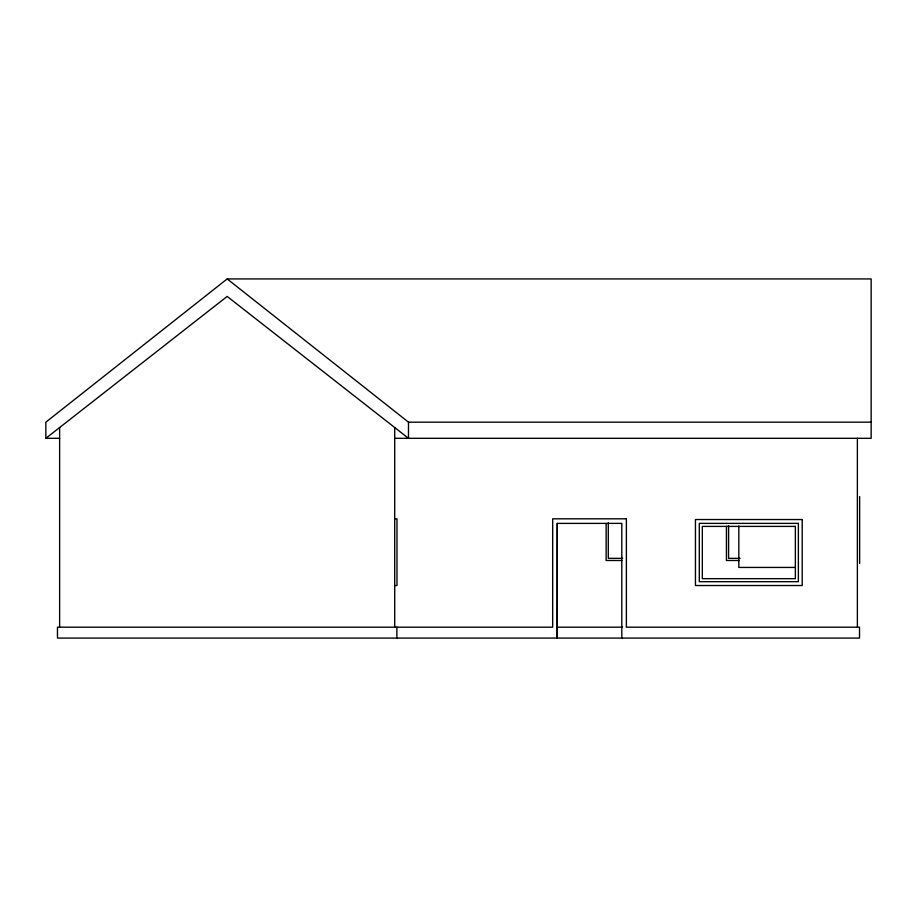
<?xml version="1.0" encoding="UTF-8"?>
<svg xmlns="http://www.w3.org/2000/svg" width="917" height="917" viewBox="0 0 917 917"><rect width="100%" height="100%" fill="white"/><g stroke="black" fill="none" stroke-linecap="round" stroke-linejoin="round"><path stroke-width="1.38" d="M557.261 523.389L557.204 638.072L557.261 523.389L621.806 523.389L621.806 638.072M394.711 438.315L871.15 438.315L871.15 278.928L227.175 278.928L45.85 422.175L45.85 438.315L59.628 438.315M45.85 438.315L227.175 296.42L408.489 438.315L408.489 422.175L227.175 278.928M408.489 422.175L871.15 422.175M394.711 518.816L396.981 518.816L396.981 585.527L394.711 585.527M622.609 558.338L608.292 558.338L608.292 522.839M740.053 558.338L728.602 558.338L728.602 525.682M621.898 560.493L606.137 560.493L606.137 523.55M739.331 560.493L726.447 560.493L726.447 526.392M795.417 567.428L738.827 567.428L738.827 526.014M556.608 627.182L622.494 627.182M859.642 496.59L859.642 563.405M857.372 438.234L857.372 627.182M396.866 627.182L396.866 638.072M394.711 427.528L394.711 627.182M59.628 427.528L59.628 627.182M626.38 518.816L552.676 518.816L552.676 627.182L57.473 627.182L57.473 638.072L859.527 638.072L859.527 627.182L626.38 627.182L626.38 518.816M802.215 519.538L695.453 519.538L695.453 585.527L802.215 585.527L802.215 519.538M798.375 523.378L699.293 523.378L699.293 581.676L798.375 581.676L798.375 523.378M795.36 526.404L702.319 526.404L702.319 578.661L795.36 578.661L795.36 526.404"/></g></svg>
